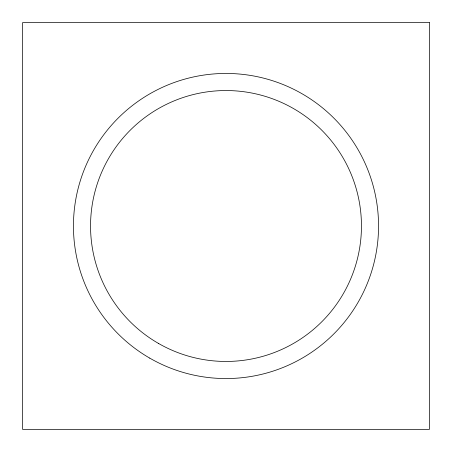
<?xml version="1.0" encoding="UTF-8"?>
<svg xmlns="http://www.w3.org/2000/svg" width="452" height="452" viewBox="0 0 452 452"><rect width="100%" height="100%" fill="white"/><g stroke="black" fill="none" stroke-linecap="round" stroke-linejoin="round"><path stroke-width="0.68" d="M429.4 22.6L22.6 22.6L22.6 429.4L429.4 429.4L429.4 22.6M149.725 358.114A152.55 152.55 0 0 0 378.55 226A152.55 152.55 0 0 0 149.725 93.886A152.55 152.55 0 0 0 149.725 358.114M158.273 343.305A135.453 135.453 0 0 0 361.453 226A135.453 135.453 0 0 0 158.273 108.695A135.453 135.453 0 0 0 158.273 343.305"/></g></svg>
